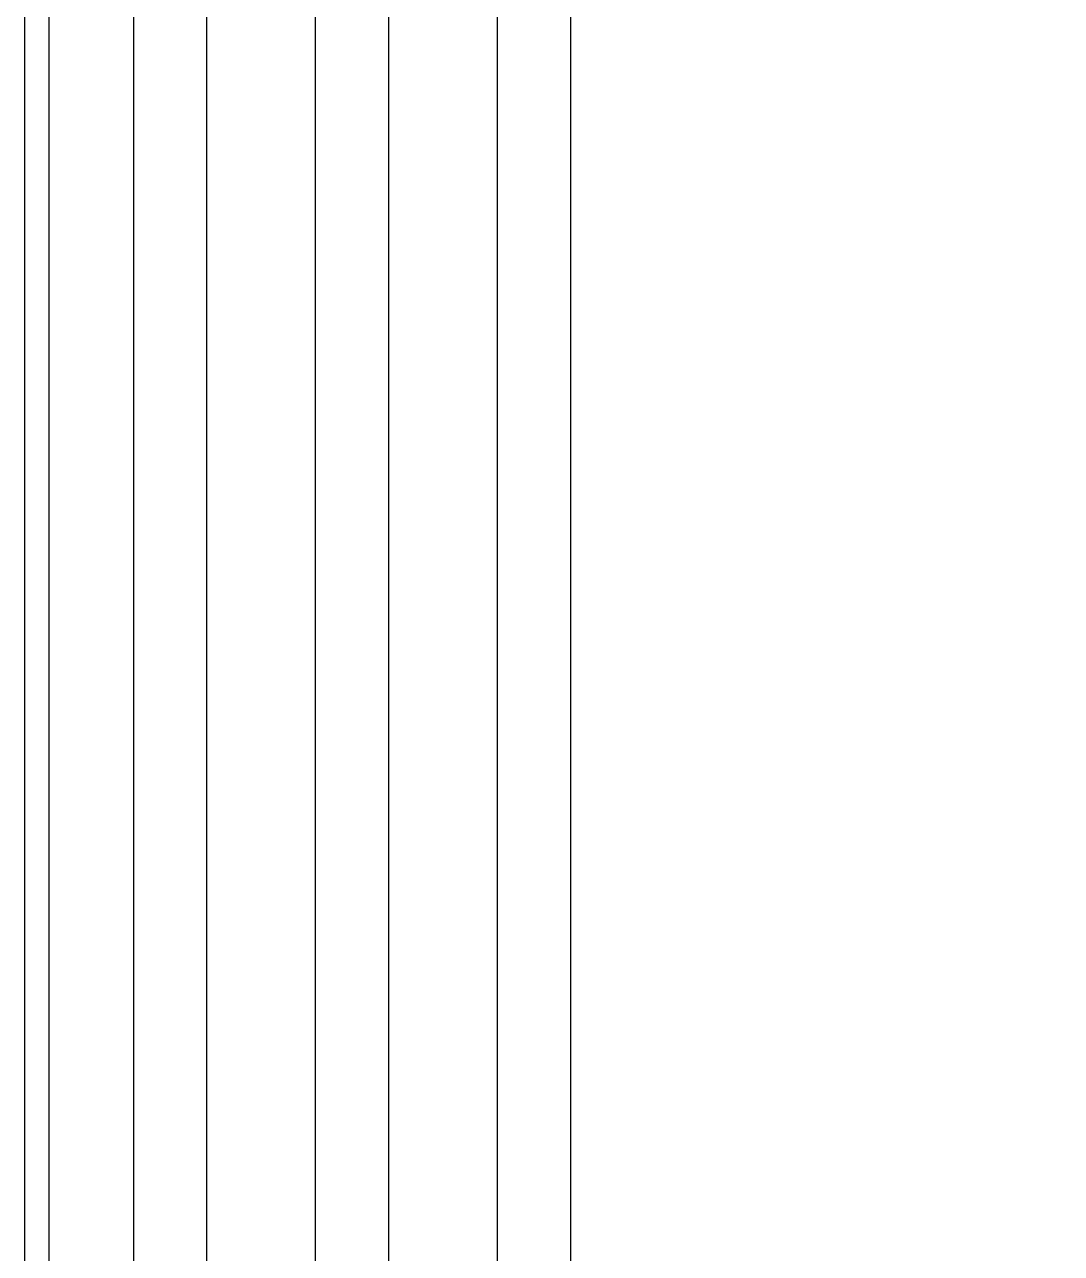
# Model space of a CAD drawing. Header units: metres. Extents: x 46.2 to 140.4, y -137.6 to -43.4.
# Drawn here: x 46.15 to 54.7, y -102.33 to -92.19 of the extents above; entities that cross this region are included whole.
import ezdxf

# ---------------------------------------------------------------- set-up
doc = ezdxf.new("R2010")
doc.units = ezdxf.units.M

msp = doc.modelspace()

# ---------------------------------------------------------------- linework, layer by layer
for points in [[(46.151, -43.401), (46.151, -137.599)], [(140.249, -43.632), (140.236, -43.586), (140.204, -43.558), (140.17, -43.551), (46.432, -43.551), (46.386, -43.564), (46.358, -43.596), (46.351, -43.63), (46.351, -137.368), (46.364, -137.414), (46.396, -137.442), (46.43, -137.449), (140.168, -137.449), (140.214, -137.436), (140.242, -137.404), (140.249, -137.37), (140.249, -43.632)], [(47.049, -48.201), (47.049, -109.799)], [(47.65, -48.301), (47.65, -109.699)], [(48.55, -109.493), (48.55, -48.507)], [(49.15, -48.901), (49.15, -107.599)], [(50.05, -107.393), (50.05, -49.107)], [(50.651, -49.368), (50.651, -107.127)]]:
    msp.add_lwpolyline(points)

doc.saveas('drawing.dxf')
